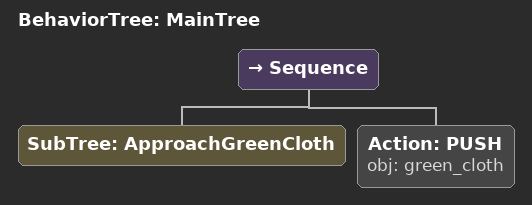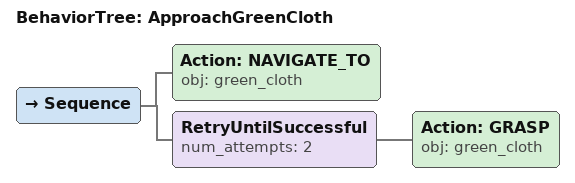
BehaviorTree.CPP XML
<root main_tree_to_execute="MainTree">
  <BehaviorTree ID="MainTree">
    <Sequence>
      <!-- Execute subtree ApproachGreenCloth -->
      <SubTree ID="ApproachGreenCloth" />
      <!-- Push green_cloth forward toward front edge of table -->
      <Action ID="PUSH" obj="green_cloth" />
    </Sequence>
  </BehaviorTree>
  <!-- Subtree definition ApproachGreenCloth -->
  <BehaviorTree ID="ApproachGreenCloth">
    <Sequence>
      <!-- Navigate to green_cloth -->
      <Action ID="NAVIGATE_TO" obj="green_cloth" />
      <!-- Retry PUSH green_cloth up to 2 attempts -->
      <RetryUntilSuccessful num_attempts="2">
        <!-- Grasp green_cloth -->
        <Action ID="GRASP" obj="green_cloth" />
      </RetryUntilSuccessful>
    </Sequence>
  </BehaviorTree>
</root>
